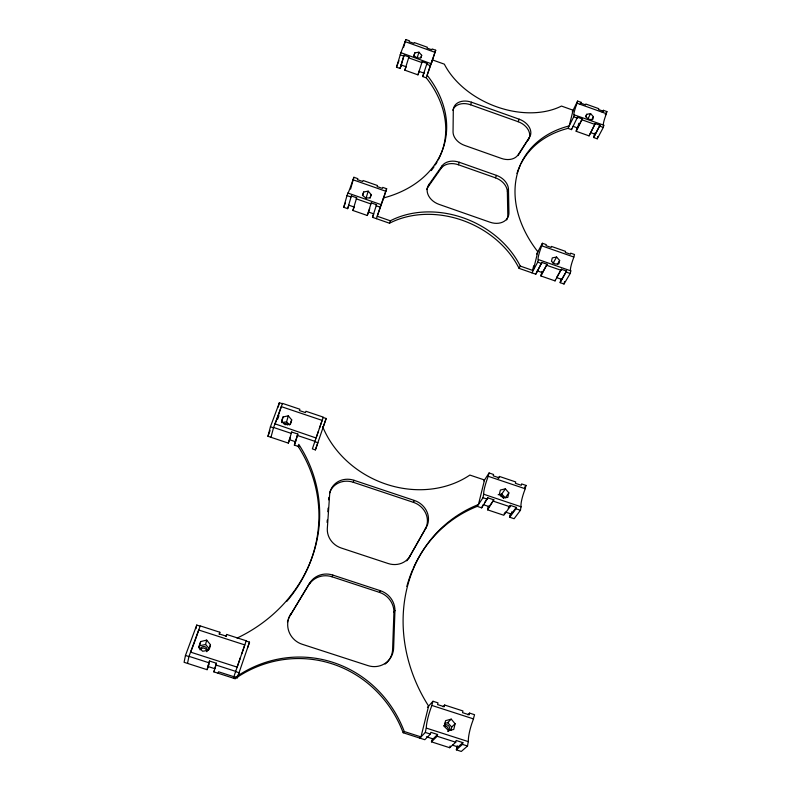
<?xml version="1.0" encoding="UTF-8"?>
<svg xmlns="http://www.w3.org/2000/svg" width="791" height="791" viewBox="0 0 791 791"><rect width="100%" height="100%" fill="white"/><g stroke="black" fill="none" stroke-linecap="round" stroke-linejoin="round"><path stroke-width="1.19" d="M288.349 619.027A20.586 20.121 28.3 0 1 290.287 615.289L309.983 582.631A20.299 19.488 27.8 0 1 332.833 575.087L380.422 590.729A20.339 19.31 40.8 0 1 394.956 610.494L393.938 612.076L392.633 648.64A20.695 19.815 50.5 0 1 385.108 664.094M394.956 610.494L393.661 647.157A20.764 19.864 50.1 0 1 367.983 665.617L302.152 644.25A20.655 20.18 28.1 0 1 290.95 613.678M435.712 50.238L430.986 63.656L400.918 52.69L405.882 39.55L409.461 40.835L409.145 41.676L413.93 43.386L414.237 42.546L427.367 47.252L427.061 48.093L431.837 49.803L432.133 48.953L435.712 50.238L431.688 62.548M327.108 522.446L327.266 520.063M327.84 511.728L328.087 508.158M328.66 499.823L328.819 497.44M200.172 626.165L196.751 625.058L185.45 655.472L184.095 662.304L207.084 669.69L208.943 664.509M187.507 663.402L188.97 656.332L208.893 662.749L207.084 669.69M195.99 628.677L196.751 625.058M457.277 745.735L456.338 749.848L461.301 751.45L467.521 746.022L468.361 740.86A15.474 2.848 -74.3 0 1 472.949 720.453L474.551 714.708L469.567 713.096L467.807 714.787M510.531 513.557L509.691 517.235L514.11 518.718L520.458 510.274L521.042 506.438A13.259 2.343 -72.1 0 1 524.68 490.242L526.045 485.417L521.615 483.924L521.309 485.288L515.396 483.301L515.712 481.937L499.447 476.459L498.122 478.426M560.967 279.213L560.166 282.664L564.013 284.009L570.212 273.488L570.805 270.868L538.167 259.507A11.558 1.434 -70.3 0 1 541.222 247.197L542.389 243.262L546.255 244.607L545.998 245.645L551.149 247.454L551.396 246.416L565.535 251.36L565.288 252.398L570.43 254.198L570.667 253.16L574.513 254.504L573.386 258.439A11.539 1.76 -70.2 0 0 570.578 270.819L570.805 270.868M594.753 133.165L593.734 137.545L597.245 138.801L603.315 127.41L603.81 125.225L574.029 114.794A10.758 1.167 -69.7 0 1 576.58 104.521L577.608 101.08L581.128 102.336L580.92 103.206L585.607 104.887L585.824 104.017L598.708 108.634L598.51 109.504L603.197 111.185L603.395 110.315L606.905 111.571L605.906 115.021A10.748 1.434 -69.3 0 0 603.563 125.344L603.81 125.225M198.946 647.908L200.696 641.58L206.669 640.097L210.475 644.734L209.437 648.828L205.601 644.507L206.669 640.097M456.338 749.848L462.468 744.4L462.864 742.63L456.13 740.465L455.725 742.225L449.703 747.722L431.451 741.849L431.876 740.119L437.581 734.493L430.828 732.318L430.393 734.068L424.807 739.714L403.173 732.753A119.57 113.795 -82.8 0 0 235.105 678.708L213.886 671.885L216.427 663.253L209.506 661.029L208.893 662.749M469.567 713.096L469.182 714.817L462.537 712.661L462.933 710.951L444.641 705.028L443 706.758M509.691 517.235L515.969 508.771L516.286 507.377L510.314 505.37L508.218 508.247M560.166 282.664L566.564 271.066L561.373 269.256L556.577 277.582L561.719 279.371M593.734 137.545L599.973 125.255L595.237 123.564L589.058 135.874L576.184 131.286L576.965 128.083M511.866 511.757L511.332 514.061L505.429 512.074L504.114 513.883M564.013 284.009L564.547 281.645M597.245 138.801L597.759 136.546M488.452 506.151L487.563 509.829L503.798 515.257L509.987 506.764L510.314 505.37M449.703 747.722L450.109 745.982M542.053 271.333L540.925 275.97L555.035 280.884L561.373 269.256M589.058 135.874L595.237 123.564M555.035 280.884L555.292 279.826M450.919 730.409L451.72 727.018L455.102 723.745L451.236 719.128L445.57 720.67L444.216 726.375L448.546 730.558L453.767 729.46L455.102 723.745M431.451 741.849L437.156 736.253L437.581 734.493M444.641 705.028L444.235 706.739L437.571 704.583L437.987 702.873L432.984 701.251L427.437 707.372M487.563 509.829L493.841 499.843L487.849 497.836L484.557 502.69M499.447 476.459L499.131 477.823L493.198 475.826L493.535 474.471L489.095 472.969L483.924 480.888M540.925 275.97L547.085 264.263L541.875 262.454L535.784 274.18L519.074 268.357A88.048 71.249 23.5 0 0 389.488 223.23L372.512 217.317L376.536 204.75L371.236 202.901L370.87 203.93L356.276 198.838L356.662 197.809L351.352 195.96L350.967 196.989L346.982 195.595L347.941 193.063L381.044 204.622L376.437 218.682M576.184 131.286L582.216 118.907L577.479 117.216L571.507 129.615L567.987 128.36A114.033 84.301 29.6 0 0 521.081 163.47M578.775 123.307L577.638 127.964L572.941 126.293M413.268 568.304A148.441 131.009 52 0 1 477.22 506.359L481.65 507.852L487.849 497.836M419.823 738.112L425.321 732.436L426.329 727.315A15.504 2.324 -73.7 0 1 431.322 706.996L432.984 701.251M477.22 506.359L483.014 497.717L483.716 493.91A13.279 1.918 -71.9 0 1 487.681 477.784L489.095 472.969M481.65 507.852L483.232 504.638L489.154 506.626M535.784 274.18L541.875 262.454M577.479 117.216L577.262 118.096L573.702 116.831L567.987 128.36M531.938 272.836L537.712 262.147L538.364 259.537M573.702 116.831L574.246 114.655M571.507 129.615L571.725 128.735M532.808 269.316L533.688 265.796M508.84 492.862L507.782 497.401L503.244 497.915L499.299 494.543L500.377 490.015L505.38 488.838L508.84 492.862L505.36 497.766L501.692 494.108L498.152 494.741M290.416 437.294L288.329 443.108L267.951 436.286L270.423 426.794L279.371 402.728L282.397 403.746M207.687 668L209.506 661.029M559.633 260.457L558.822 263.927L554.956 263.957L551.446 261.346L552.276 257.886L556.597 257.026L559.633 260.457L557.358 264.471M278.224 407.049L279.371 402.728M270.977 437.294L273.587 427.466L291.217 433.379L291.701 432.024L297.821 434.071L294.845 443.781M593.379 116.702L592.696 119.599L589.226 119.401L585.983 117.197L586.675 114.309L590.6 113.617L593.379 116.702L591.698 119.955M219.275 634.342L219.839 632.246L200.232 625.889L188.92 656.589L185.45 655.472M281.814 421.465L283.049 416.966L288.3 415.829L291.711 419.873L290.416 424.352M348.89 205.314L347.645 208.656L343.719 207.282L346.982 195.595M216.427 663.253L214.895 668.721L208.073 666.526M350.571 189.079L353.893 177.273L357.829 178.657L357.453 179.666L362.703 181.505L363.079 180.496L377.495 185.539L377.139 186.547L382.379 188.387L382.735 187.378L386.661 188.752L383.18 199.55M289.644 425.014L286.589 421.84L288.3 415.829M347.645 208.656L351.352 195.96M226.058 636.537L226.661 634.451L246.219 640.779L235.599 671.618L239.04 672.736L237.29 677.818L218.553 671.796L218.128 673.25M369.743 208.666L367.281 215.488L352.885 210.475L356.662 197.809M401.65 64.249L400.068 68.471L396.489 67.195L400.918 52.69M403.539 47.48L405.882 39.55M288.329 443.108L291.701 432.024M400.068 68.471L404.072 55.232L408.898 56.962L404.834 70.172L417.945 74.848L419.477 70.607M400.384 67.621L404.072 55.232M362.703 195.288L363.692 191.986L368.191 191.155L371.197 194.606L370.188 197.898M366.055 198.215L368.191 191.155M298.978 446.678L294.361 445.125L297.821 434.071M413.792 56.339L414.86 52.839L418.943 52.186L421.692 55.291L420.96 57.614M367.281 215.488L371.236 202.901M416.946 58.593L418.943 52.186M417.945 74.848L422.157 61.698L426.972 63.418L422.71 76.549L426.28 77.825A116.267 86.585 16 0 1 438.214 159.95M353.893 177.273L352.499 181.179A11.677 0.504 -71.3 0 1 347.991 193.113L347.941 193.063M426.28 77.825L431.026 63.458M233.404 678.164L235.678 671.371L215.814 664.974M386.661 188.752L381.054 204.661M389.488 223.23L390.319 220.798L377.218 216.24L383.704 197.908A116.584 86.684 16.1 0 0 427.13 75.224L432.539 59.938L444.334 64.16A76.282 53.195 22.7 0 0 561.481 106.063L573.109 110.226L569.204 125.917A114.339 84.39 29.6 0 0 537.84 251.775L533.164 270.571L520.26 266.073A88.305 71.358 23.6 0 0 390.319 220.798M235.105 678.708L235.589 677.274A119.975 114.22 -83 0 1 404.28 731.537L420.98 736.905L428.603 706.076A148.945 131.346 51.9 0 1 478.446 504.529L484.517 479.999L469.864 475.065A95.147 82.234 25 0 1 322.57 426.458M241.73 653.86L244.795 644.912L198.709 630.002L198.195 631.594A15.701 0.623 -70.4 0 1 190.858 651.428L190.532 652.11L237.142 667.129L240.424 657.637M319.396 428.386L322.145 420.387L281.289 406.633L280.795 408.156A13.427 0.514 -70.9 0 1 274.991 423.847L316.084 437.977L318.338 431.461M237.29 677.818L249.521 642.144L246.13 641.046M297.337 435.436L314.927 441.329L312.366 448.892L315.382 449.911L326.159 418.488L323.153 417.47M315.382 449.911L317.863 442.703L314.808 441.685L323.272 417.114L305.919 411.271L305.455 412.595L299.403 410.559L299.878 409.234L282.496 403.38L273.488 427.822L270.423 426.794M323.618 425.874L326.159 418.488M247.662 647.552L249.521 642.144M226.661 634.451L226.058 636.122L219.245 633.917L219.839 632.246M213.886 671.885L214.49 670.185M294.361 445.125L295.636 441.546M210.475 644.734L208.458 650.311L202.605 651.25L198.66 647.147L200.696 641.58M371.197 194.606L369.97 197.968L365.739 197.888L362.456 195.337L363.692 191.986M421.692 55.291L420.683 58.089L416.897 57.792L413.831 55.637L414.86 52.839M291.711 419.873L290.119 424.283L285.086 424.658L281.438 421.366L283.049 416.966M376.536 204.75L376.17 205.779L380.145 207.163M426.972 63.418L426.665 64.279L430.284 65.574M372.512 217.317L373.708 213.966M422.71 76.549L424.223 72.297M422.157 61.698L421.85 62.558L408.581 57.812L408.898 56.962M208.211 650.36L208.953 648.284M352.885 210.475L354.121 207.133M404.834 70.172L405.991 67.067M277.681 419.121L278.936 415.72M426.705 189.563A16.097 12.389 21.8 0 1 428.218 186.696L429.127 184.244L442.209 165.655A15.929 12.073 22.1 0 1 459.344 162.284L496.511 175.394A15.889 12.033 24 0 1 508.465 189L508.92 212.255A16.097 12.34 24.4 0 1 490.054 222.231L439.054 204.375A16.146 12.399 21.8 0 1 429.127 184.244M267.951 436.286L270.057 430.611M343.719 207.282L345.43 202.733M396.489 67.195L398.941 60.689M428.218 186.696L441.269 168.127L442.209 165.655M452.778 110.236A15.296 11.183 21.8 0 1 470.566 104.768L471.535 102.227L519.222 119.214A15.286 11.143 23.9 0 1 529.298 137.644L518.085 155.54M441.269 168.127A15.879 12.063 22.1 0 1 458.375 164.755L459.344 162.284M290.287 615.289L309.983 582.631M329.62 492.862A19.291 17.679 22.9 0 1 353.221 482.253L354.052 480.305L414.464 500.495A19.33 17.57 31.9 0 1 426.102 527.656L408.858 558.021A19.577 18.114 33.1 0 1 406.683 560.849M528.17 140.106A15.247 11.133 23.9 0 0 518.125 121.705L519.222 119.214M506.655 219.888A16.047 12.33 24.4 0 0 507.792 214.618L507.357 191.402A15.84 12.013 24 0 0 495.443 177.827L496.511 175.394M507.357 191.402L508.465 189M309.261 584.322A20.23 19.439 27.9 0 1 332.032 576.787L332.833 575.087M572.308 111.867L577.608 101.08M580.08 104.452L581.128 102.336M576.402 130.406L582.216 118.907M585.567 116.475L586.675 114.309M588.049 118.581L590.6 113.617M519.074 268.357L520.26 266.073M602.297 112.401L603.395 110.315M605.253 114.705L606.905 111.571M593.942 136.665L599.973 125.255M536.614 254.069L542.389 243.262M408.858 558.021L425.024 529.446A19.261 17.531 32 0 0 413.436 502.354L414.464 500.495M541.182 274.912L547.085 264.263M552.978 263.482L556.597 257.026M560.414 281.606L566.564 271.066M393.938 612.076A20.269 19.261 41 0 0 379.462 592.37L380.422 590.729M425.024 529.446L426.102 527.656M529.298 137.644L517.858 155.155A15.494 11.44 23.7 0 1 501.395 158.418L464.633 145.415A15.533 11.479 22.1 0 1 453.045 132.196L453.292 110.631A15.345 11.193 21.8 0 1 471.535 102.227M487.899 508.445L493.841 499.843M501.692 494.108L505.38 488.838M524.631 487.355L526.045 485.417M510.007 515.851L516.286 507.377M403.173 732.753L404.28 731.537M444.433 723.449L447.666 722.667L451.236 719.128M456.733 748.118L462.864 742.63M199.757 645.703L205.601 644.507M281.497 422.582L286.589 421.84M426.389 728.115L468.49 741.681M425.321 732.436L430.393 734.068M437.156 736.253L455.725 742.225M462.468 744.4L467.521 746.022M426.418 736.787L433.082 738.932M452.492 745.171L458.029 746.961M431.955 705.463L473.601 718.94M332.032 576.787L379.462 592.37M483.855 494.286L521.229 506.833M483.014 497.717L487.513 499.22M493.515 501.237L509.987 506.764M515.969 508.771L520.458 510.274M289.427 439.707L295.468 441.724M353.221 482.253L413.436 502.354M488.265 476.32L525.283 488.779M348.732 205.156L353.982 206.985M368.418 212.008L373.659 213.837M537.287 270.858L542.438 272.658M352.954 179.765L385.781 191.244M541.756 245.823L573.93 257.075M537.712 262.147L541.617 263.512M546.828 265.331L561.126 270.314M566.316 272.134L570.212 273.488M458.375 164.755L495.443 177.827M470.566 104.768L518.125 121.705M405.101 41.616L434.971 52.315M577.074 103.216L606.42 113.726M400.127 54.797L403.746 56.092M582.008 119.797L595.03 124.454M599.766 126.145L603.315 127.41M401.166 64.991L405.951 66.701M419.082 71.388L423.857 73.088M590.531 132.572L595.218 134.243M447.666 722.667L451.72 727.018M516.958 173.466A114.033 84.301 29.6 0 1 520.547 164.528M437.067 162.026A116.267 86.585 16 0 1 435.287 164.943M434.012 166.861A116.267 86.585 16 0 1 431.253 170.579M406.831 586.438A148.441 131.009 52 0 1 412.793 569.391M295.468 590.027A150.171 137.327 -4.7 0 0 298.128 446.391L298.771 444.344A150.686 137.703 -4.5 0 1 237.073 638.1M294.786 591.006A150.171 137.327 -4.7 0 1 286.639 601.526M287.449 622.052A20.586 20.121 28.3 0 1 287.993 620.015M354.052 480.305A19.35 17.718 22.9 0 0 329.58 495.522L327.296 528.952A19.656 18.282 24.8 0 0 341.277 548.034L388.193 563.528A19.646 18.153 33 0 0 409.896 556.3M200.281 649.629A3.619 3.49 -26.8 0 1 206.807 651.735M200.004 649.836A3.629 3.5 -26.3 0 1 204.355 646.563A3.629 3.5 -26.3 0 1 206.985 651.112M444.147 726.049A3.629 3.342 66.3 0 1 448.062 731.448M443.88 725.683A3.639 3.352 66.1 0 1 448.991 726.247A3.639 3.352 66.1 0 1 448.101 731.507M283.554 423.63A3.174 2.828 13.1 0 1 287.805 425.054M500.495 495.72A3.154 2.749 37.3 0 1 503.501 498.093"/></g></svg>
